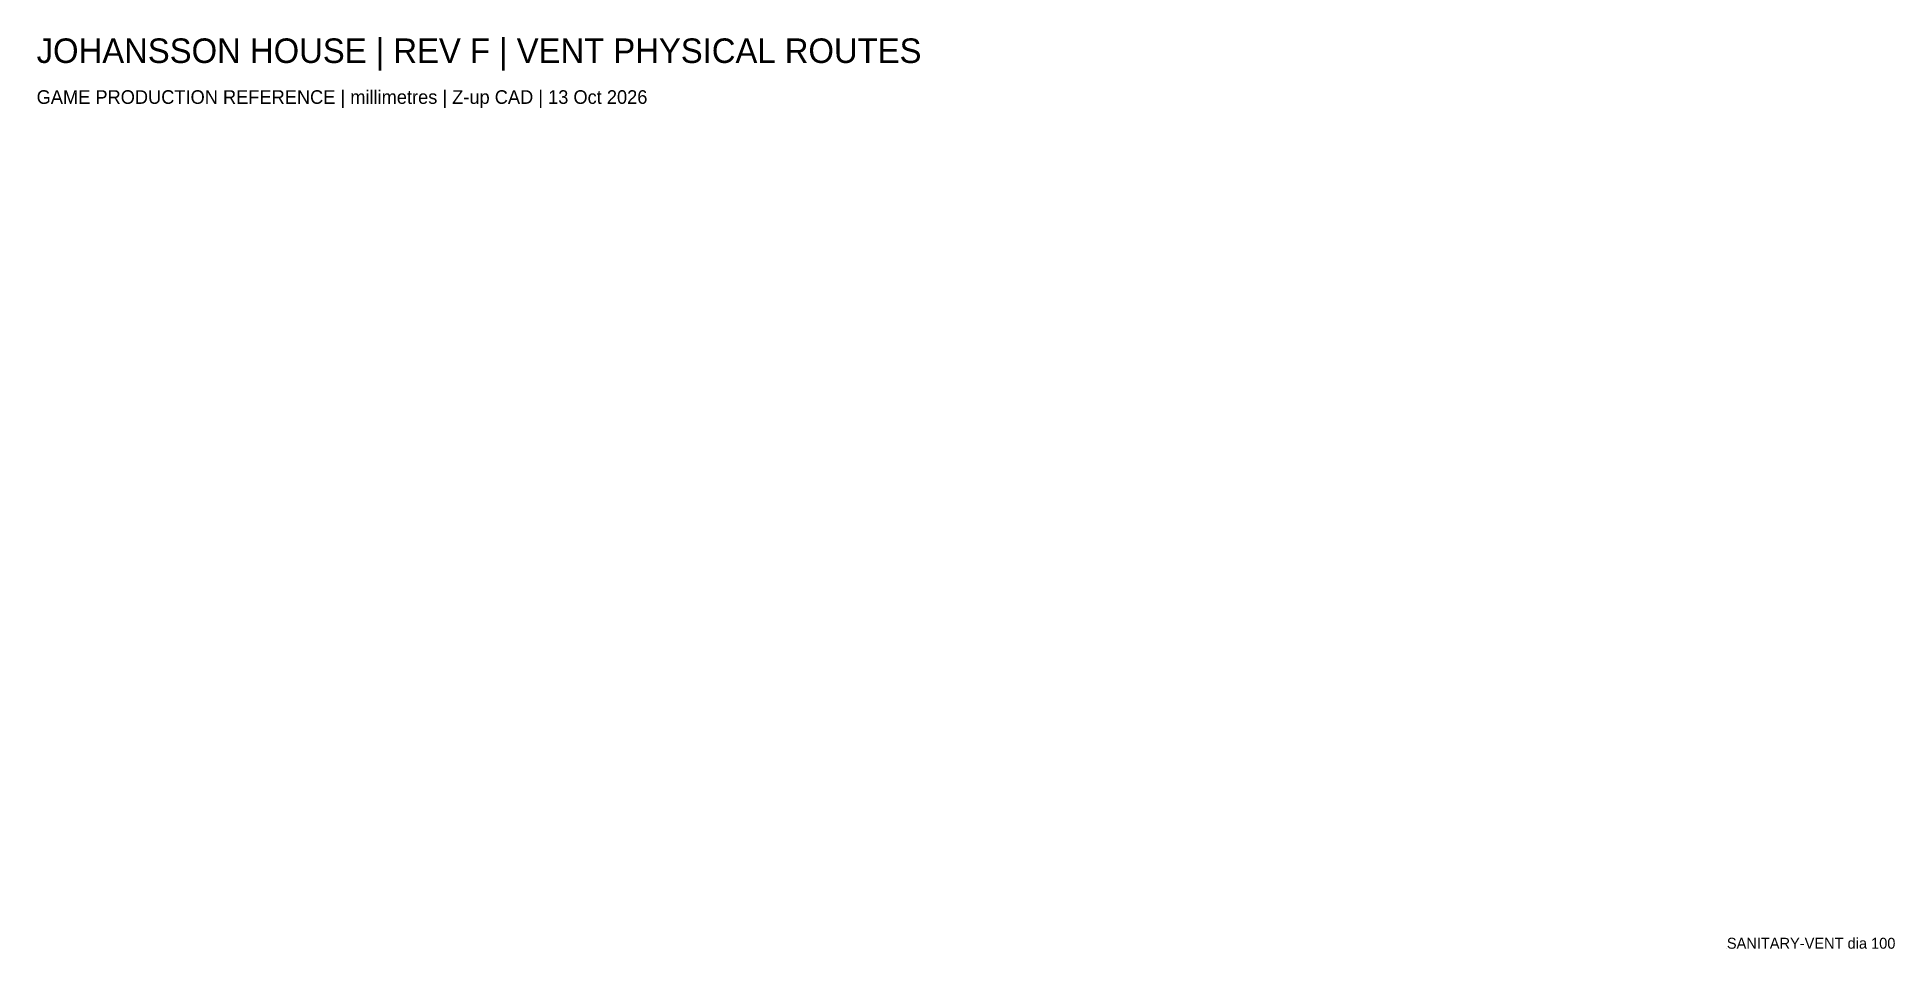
# Model space of a CAD drawing. Header units: millimetres. Extents: x -996 to 12632, y 5999 to 12690.
import ezdxf

# ---------------------------------------------------------------- set-up
doc = ezdxf.new("R2010")
doc.units = ezdxf.units.MM

msp = doc.modelspace()

# ---------------------------------------------------------------- linework, layer by layer
at = {"layer": 'R-VENT'}
msp.add_polyline3d([(11400, 6000, -900), (11400, 6000, 8800)], dxfattribs=at)

# ---------------------------------------------------------------- texts
at = {"layer": 'R-TAGS'}
msp.add_text('SANITARY-VENT dia 100', height=80, dxfattribs=at).set_placement((11400, 6000, -900))
at = {"layer": 'TITLE'}
for s, height, p in [('JOHANSSON HOUSE | REV F | VENT PHYSICAL ROUTES', 180, (-1000, 12500)), ('GAME PRODUCTION REFERENCE | millimetres | Z-up CAD | 13 Oct 2026', 100, (-1000, 12200))]:
    msp.add_text(s, height=height, dxfattribs=at).set_placement(p)

doc.saveas('drawing.dxf')
